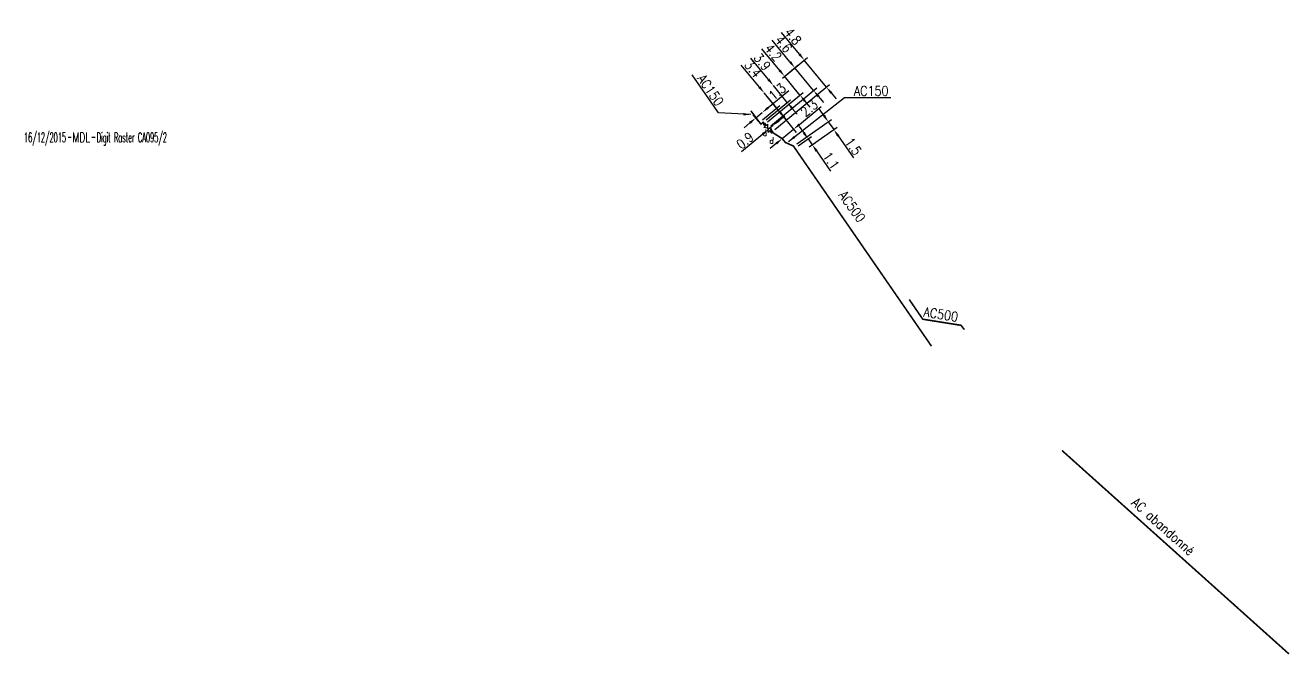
# Model space of a CAD drawing. Header units: millimetres. Extents: x 160000 to 161000, y 121011 to 122002.
# Drawn here: x 160517.4 to 160714.8, y 121903.8 to 122002.1 of the extents above; entities that cross this region are included whole.
import ezdxf
from ezdxf.enums import TextEntityAlignment as Align

# ---------------------------------------------------------------- set-up
doc = ezdxf.new("R2010")
doc.units = ezdxf.units.MM
doc.layers.get('0').update_dxf_attribs({"linetype": 'CONTINUOUS'})
doc.layers.get('Defpoints').update_dxf_attribs({"linetype": 'CONTINUOUS'})
for name, color, linetype in [('L_300', 7, 'CONTINUOUS'), ('L_908', 5, 'CONTINUOUS'), ('L_910', 7, 'CONTINUOUS')]:
    doc.layers.add(name, color=color, linetype=linetype)
doc.styles.add('G_ROMANS', font='ROMANS.SHX', dxfattribs={"width": 0.75})
doc.styles.get("Standard").update_dxf_attribs({"font": 'romans.shx', "width": 0.85})
doc.linetypes.add('BP_HS', pattern='A,2,-1,["G",Standard,S=0.85,R=0,X=-0.27,Y=-0.4],-1', length=4)
doc.dimstyles.get("Standard").update_dxf_attribs({"dimtxt": 1.5, "dimasz": 1.2, "dimexe": 0.625, "dimexo": 0.625, "dimgap": 0.25, "dimtad": 1, "dimdec": 1, "dimzin": 0, "dimdsep": 46, "dimtxsty": 'Standard', "dimcen": -0.5, "dimadec": 0, "dimazin": 0, "dimtfac": 1, "dimtdec": 1, "dimtmove": 0, "dimatfit": 3, "dimfxl": 0, "dimtolj": 1, "dimtzin": 0, "dimarcsym": 0})

# ---------------------------------------------------------------- blocks, each defined once
blk = doc.blocks.new('GIS_MODF')
at = {"color": 0, "linetype": 'Continuous', "flags": 128}
for points in [[(-2.18, -0.01), (-1.68, -0.01)], [(1.52, -0.01), (2.02, -0.01)]]:
    blk.add_lwpolyline(points, dxfattribs=at)
at = {"color": 0, "linetype": 'Continuous', "width": 0.5}
blk.add_attdef('DATE', text='', height=1.5, dxfattribs=at).set_placement((-2.5, -0.8), align=Align.RIGHT)
at = {"color": 0, "linetype": 'Continuous', "width": 1.771291}
blk.add_attdef('USER', text='', height=1.5, dxfattribs=at).set_placement((-1.51, -0.8), (1.28, -0.8), align=Align.FIT)
at = {"color": 0, "linetype": 'Continuous', "width": 0.5}
blk.add_attdef('DESC', (2.29, -0.8), '', height=1.5, dxfattribs=at)
blk = doc.blocks.new('L_300_12')
at = {"color": 0, "linetype": 'Continuous', "const_width": 0.248, "flags": 128}
blk.add_lwpolyline([(-0.13, 0, 1), (0.13, 0, 1)], format="xyb", close=True, dxfattribs=at)
at = {"color": 0, "linetype": 'Continuous', "style": 'G_ROMANS', "width": 0.75}
blk.add_text('P', height=1, dxfattribs=at).set_placement((0, 1.33), align=Align.MIDDLE)
at = {"color": 0, "linetype": 'Continuous', "width": 0.75, "flags": 3}
for tag, p in [('DEF_LEG', (0, -5)), ('DEF_COUP', (0, -7.5)), ('DEF_TYPE', (0, -10))]:
    blk.add_attdef(tag, text='', height=1.2, dxfattribs=at).set_placement(p, align=Align.MIDDLE)
blk = doc.blocks.new('L_300_03')
at = {"color": 0, "linetype": 'Continuous', "flags": 128}
blk.add_lwpolyline([(-0.5, 0.38), (0.5, -0.38), (0.5, 0.38), (-0.5, -0.38), (-0.5, 0.38)], dxfattribs=at)
at = {"color": 0, "linetype": 'Continuous', "width": 0.75}
blk.add_attdef('NUM', text='', height=1, dxfattribs=at).set_placement((0, 1.67), align=Align.MIDDLE_CENTER)
at = {"color": 0, "linetype": 'Continuous', "width": 0.75, "flags": 3}
for tag, p in [('DEF_LEG', (0, -5)), ('DEF_COUP', (0, -7.5)), ('DEF_TYPE', (0, -10))]:
    blk.add_attdef(tag, text='', height=1.2, dxfattribs=at).set_placement(p, align=Align.MIDDLE)
blk = doc.blocks.new('*D3')
at = {"layer": 'Defpoints', "color": 0, "linetype": 'Continuous', "transparency": 16777216}
for p in [(160637.58, 121995.49), (160635.16, 121993.5), (160633.35, 121986.05)]:
    blk.add_point(p, dxfattribs=at)
at = {"layer": 'L_300', "color": 0, "linetype": 'Continuous', "lineweight": -2, "transparency": 16777216}
for p, q in [((160636.82, 121996.42), (160634.05, 121999.8)), ((160635.64, 121993.89), (160638.07, 121995.89)), ((160640.51, 121991.94), (160637.58, 121995.49)), ((160633.83, 121986.45), (160640.99, 121992.34)), ((160641.27, 121991.01), (160642.03, 121990.08))]:
    blk.add_line(p, q, dxfattribs=at)
at = {"layer": 'L_300', "color": 0, "linetype": 'Continuous', "transparency": 16777216}
for points in [[(160636.98, 121996.55), (160636.67, 121996.29), (160637.58, 121995.49)], [(160641.42, 121991.14), (160641.11, 121990.88), (160640.51, 121991.94)]]:
    blk.add_solid(points, dxfattribs=at)
at = {"layer": 'L_300', "color": 0, "linetype": 'Continuous', "transparency": 16777216, "insert": (160635.83, 121999.21), "char_height": 1.5, "attachment_point": 5, "rotation": 309.4203}
blk.add_mtext('\\A1;4.6', dxfattribs=at)
blk = doc.blocks.new('*D4')
at = {"layer": 'Defpoints', "color": 0, "linetype": 'Continuous', "transparency": 16777216}
for p in [(160639.05, 121996.7), (160635.16, 121993.5), (160633.97, 121985.48)]:
    blk.add_point(p, dxfattribs=at)
at = {"layer": 'L_300', "color": 0, "linetype": 'Continuous', "lineweight": -2, "transparency": 16777216}
for p, q in [((160638.29, 121997.62), (160635.51, 122001)), ((160635.64, 121993.89), (160639.53, 121997.09)), ((160642.5, 121992.49), (160639.05, 121996.7)), ((160634.45, 121985.87), (160642.99, 121992.89)), ((160643.26, 121991.57), (160644.03, 121990.64))]:
    blk.add_line(p, q, dxfattribs=at)
at = {"layer": 'L_300', "color": 0, "linetype": 'Continuous', "transparency": 16777216}
for points in [[(160638.44, 121997.75), (160638.13, 121997.5), (160639.05, 121996.7)], [(160643.42, 121991.69), (160643.11, 121991.44), (160642.5, 121992.49)]]:
    blk.add_solid(points, dxfattribs=at)
at = {"layer": 'L_300', "color": 0, "linetype": 'Continuous', "transparency": 16777216, "insert": (160637.29, 122000.41), "char_height": 1.5, "attachment_point": 5, "rotation": 309.4203}
blk.add_mtext('\\A1;4.8', dxfattribs=at)
blk = doc.blocks.new('*D5')
at = {"layer": 'Defpoints', "color": 0, "linetype": 'Continuous', "transparency": 16777216}
for p in [(160635.97, 121994.17), (160635.16, 121993.5), (160632.85, 121986.68)]:
    blk.add_point(p, dxfattribs=at)
at = {"layer": 'L_300', "color": 0, "linetype": 'Continuous', "lineweight": -2, "transparency": 16777216}
for p, q in [((160635.21, 121995.09), (160632.43, 121998.47)), ((160635.64, 121993.89), (160636.45, 121994.56)), ((160638.38, 121991.23), (160635.97, 121994.17)), ((160633.33, 121987.07), (160638.87, 121991.63)), ((160639.14, 121990.3), (160639.91, 121989.37))]:
    blk.add_line(p, q, dxfattribs=at)
at = {"layer": 'L_300', "color": 0, "linetype": 'Continuous', "transparency": 16777216}
for points in [[(160635.36, 121995.22), (160635.05, 121994.97), (160635.97, 121994.17)], [(160639.3, 121990.43), (160638.99, 121990.17), (160638.38, 121991.23)]]:
    blk.add_solid(points, dxfattribs=at)
at = {"layer": 'L_300', "color": 0, "linetype": 'Continuous', "transparency": 16777216, "insert": (160634.21, 121997.88), "char_height": 1.5, "attachment_point": 5, "rotation": 309.4203}
blk.add_mtext('\\A1;4.2', dxfattribs=at)
blk = doc.blocks.new('*D6')
at = {"layer": 'Defpoints', "color": 0, "linetype": 'Continuous', "transparency": 16777216}
for p in [(160634.23, 121992.73), (160634.23, 121992.73), (160632.63, 121986.98)]:
    blk.add_point(p, dxfattribs=at)
at = {"layer": 'L_908', "color": 0, "linetype": 'Continuous', "lineweight": -2, "transparency": 16777216}
for p, q in [((160633.46, 121993.66), (160630.73, 121996.99)), ((160636.4, 121990.08), (160634.23, 121992.73)), ((160633.11, 121987.37), (160636.89, 121990.48)), ((160637.17, 121989.16), (160637.93, 121988.23))]:
    blk.add_line(p, q, dxfattribs=at)
at = {"layer": 'L_908', "color": 0, "linetype": 'Continuous', "transparency": 16777216}
for points in [[(160633.62, 121993.79), (160633.31, 121993.53), (160634.23, 121992.73)], [(160637.32, 121989.28), (160637.01, 121989.03), (160636.4, 121990.08)]]:
    blk.add_solid(points, dxfattribs=at)
at = {"layer": 'L_908', "color": 0, "linetype": 'Continuous', "transparency": 16777216, "insert": (160632.49, 121996.42), "char_height": 1.5, "attachment_point": 5, "rotation": 309.4203}
blk.add_mtext('\\A1;3.9', dxfattribs=at)
blk = doc.blocks.new('*D7')
at = {"layer": 'Defpoints', "color": 0, "linetype": 'Continuous', "transparency": 16777216}
for p in [(160632.48, 121988.5), (160632.48, 121988.5), (160632.29, 121986.7)]:
    blk.add_point(p, dxfattribs=at)
at = {"layer": 'L_908', "color": 0, "linetype": 'Continuous', "lineweight": -2, "transparency": 16777216}
for p, q in [((160633.4, 121989.27), (160636.62, 121991.95)), ((160631.89, 121987.18), (160631.08, 121988.14)), ((160631.48, 121987.66), (160632.48, 121988.5)), ((160630.56, 121986.9), (160629.64, 121986.13))]:
    blk.add_line(p, q, dxfattribs=at)
at = {"layer": 'L_908', "color": 0, "linetype": 'Continuous', "transparency": 16777216}
for points in [[(160633.28, 121989.42), (160633.53, 121989.11), (160632.48, 121988.5)], [(160630.43, 121987.05), (160630.69, 121986.74), (160631.48, 121987.66)]]:
    blk.add_solid(points, dxfattribs=at)
at = {"layer": 'L_908', "color": 0, "linetype": 'Continuous', "transparency": 16777216, "insert": (160634.83, 121991.76), "char_height": 1.5, "attachment_point": 5, "rotation": 39.823}
blk.add_mtext('\\A1;1.3', dxfattribs=at)
blk = doc.blocks.new('*D8')
at = {"layer": 'Defpoints', "color": 0, "linetype": 'Continuous', "transparency": 16777216}
for p in [(160632.8, 121991.56), (160632.8, 121991.56), (160632.06, 121986.97)]:
    blk.add_point(p, dxfattribs=at)
at = {"layer": 'L_908', "color": 0, "linetype": 'Continuous', "lineweight": -2, "transparency": 16777216}
for p, q in [((160632.04, 121992.49), (160629.22, 121995.91)), ((160634.75, 121989.18), (160632.8, 121991.56)), ((160632.54, 121987.37), (160635.23, 121989.58)), ((160635.51, 121988.26), (160636.27, 121987.33))]:
    blk.add_line(p, q, dxfattribs=at)
at = {"layer": 'L_908', "color": 0, "linetype": 'Continuous', "transparency": 16777216}
for points in [[(160632.19, 121992.61), (160631.88, 121992.36), (160632.8, 121991.56)], [(160635.67, 121988.38), (160635.36, 121988.13), (160634.75, 121989.18)]]:
    blk.add_solid(points, dxfattribs=at)
at = {"layer": 'L_908', "color": 0, "linetype": 'Continuous', "transparency": 16777216, "insert": (160631.02, 121995.3), "char_height": 1.5, "attachment_point": 5, "rotation": 309.4203}
blk.add_mtext('\\A1;3.4', dxfattribs=at)
blk = doc.blocks.new('*D9')
at = {"layer": 'Defpoints', "color": 0, "linetype": 'Continuous', "transparency": 16777216}
for p in [(160637.59, 121982.93), (160639.29, 121982.78), (160640.29, 121983.48)]:
    blk.add_point(p, dxfattribs=at)
at = {"layer": 'L_908', "color": 0, "linetype": 'Continuous', "lineweight": -2, "transparency": 16777216}
for p, q in [((160638.97, 121985.37), (160638.29, 121986.35)), ((160638.1, 121983.29), (160640.17, 121984.74)), ((160639.66, 121984.38), (160640.29, 121983.48)), ((160639.8, 121983.14), (160640.8, 121983.84)), ((160640.98, 121982.5), (160643.17, 121979.36))]:
    blk.add_line(p, q, dxfattribs=at)
at = {"layer": 'L_908', "color": 0, "linetype": 'Continuous', "transparency": 16777216}
for points in [[(160639.14, 121985.48), (160638.81, 121985.25), (160639.66, 121984.38)], [(160641.14, 121982.61), (160640.81, 121982.38), (160640.29, 121983.48)]]:
    blk.add_solid(points, dxfattribs=at)
at = {"layer": 'L_908', "color": 0, "linetype": 'Continuous', "transparency": 16777216, "insert": (160643.24, 121981.01), "char_height": 1.5, "attachment_point": 5, "rotation": 304.9476}
blk.add_mtext('\\A1;1.1', dxfattribs=at)
blk = doc.blocks.new('*D10')
at = {"layer": 'Defpoints', "color": 0, "linetype": 'Continuous', "transparency": 16777216}
for p in [(160643.66, 121985.84), (160637.36, 121983.27), (160639.29, 121982.78)]:
    blk.add_point(p, dxfattribs=at)
at = {"layer": 'L_908', "color": 0, "linetype": 'Continuous', "lineweight": -2, "transparency": 16777216}
for p, q in [((160642.11, 121988.05), (160641.43, 121989.03)), ((160637.88, 121983.63), (160643.31, 121987.43)), ((160639.8, 121983.14), (160644.17, 121986.2)), ((160642.8, 121987.07), (160643.66, 121985.84)), ((160644.35, 121984.85), (160646.75, 121981.42))]:
    blk.add_line(p, q, dxfattribs=at)
at = {"layer": 'L_908', "color": 0, "linetype": 'Continuous', "transparency": 16777216}
for points in [[(160642.28, 121988.17), (160641.95, 121987.94), (160642.8, 121987.07)], [(160644.51, 121984.97), (160644.18, 121984.74), (160643.66, 121985.84)]]:
    blk.add_solid(points, dxfattribs=at)
at = {"layer": 'L_908', "color": 0, "linetype": 'Continuous', "transparency": 16777216, "insert": (160646.71, 121983.22), "char_height": 1.5, "attachment_point": 5, "rotation": 304.9476}
blk.add_mtext('\\A1;1.5', dxfattribs=at)
blk = doc.blocks.new('*D11')
at = {"layer": 'Defpoints', "color": 0, "linetype": 'Continuous', "transparency": 16777216}
for p in [(160632.75, 121991.52), (160635.6, 121984.43), (160637.38, 121985.89)]:
    blk.add_point(p, dxfattribs=at)
at = {"layer": 'L_908', "color": 0, "linetype": 'Continuous', "lineweight": -2, "transparency": 16777216}
for p, q in [((160633.15, 121991.04), (160637.78, 121985.41)), ((160638.31, 121986.65), (160641.68, 121989.43)), ((160635.6, 121984.43), (160637.38, 121985.89)), ((160634.68, 121983.67), (160633.75, 121982.91))]:
    blk.add_line(p, q, dxfattribs=at)
at = {"layer": 'L_908', "color": 0, "linetype": 'Continuous', "transparency": 16777216}
for points in [[(160638.18, 121986.81), (160638.43, 121986.5), (160637.38, 121985.89)], [(160634.55, 121983.82), (160634.8, 121983.51), (160635.6, 121984.43)]]:
    blk.add_solid(points, dxfattribs=at)
at = {"layer": 'L_908', "color": 0, "linetype": 'Continuous', "transparency": 16777216, "insert": (160639.82, 121989.19), "char_height": 1.5, "attachment_point": 5, "rotation": 39.4203}
blk.add_mtext('\\A1;2.3', dxfattribs=at)
blk = doc.blocks.new('*D12')
at = {"layer": 'Defpoints', "color": 0, "linetype": 'Continuous', "transparency": 16777216}
for p in [(160634.14, 121986.5), (160634.17, 121986.47), (160633.35, 121986.05)]:
    blk.add_point(p, dxfattribs=at)
at = {"layer": 'L_300', "color": 0, "linetype": 'Continuous', "lineweight": -2, "transparency": 16777216}
for p, q in [((160634.17, 121986.47), (160633.48, 121985.9)), ((160635.09, 121987.24), (160636.01, 121988.01)), ((160632.56, 121985.13), (160629.25, 121982.37)), ((160633.75, 121985.57), (160633.88, 121985.42)), ((160634.54, 121986.02), (160634.57, 121985.99))]:
    blk.add_line(p, q, dxfattribs=at)
at = {"layer": 'L_300', "color": 0, "linetype": 'Continuous', "transparency": 16777216}
for points in [[(160634.96, 121987.4), (160635.22, 121987.09), (160634.17, 121986.47)], [(160632.43, 121985.28), (160632.68, 121984.98), (160633.48, 121985.9)]]:
    blk.add_solid(points, dxfattribs=at)
at = {"layer": 'L_300', "color": 0, "linetype": 'Continuous', "transparency": 16777216, "insert": (160629.8, 121984.13), "char_height": 1.5, "attachment_point": 5, "rotation": 39.823}
blk.add_mtext('\\A1;0.9', dxfattribs=at)

msp = doc.modelspace()

# ---------------------------------------------------------------- linework, layer by layer
at = {"layer": 'L_908', "linetype": 'BP_HS', "ltscale": 0.5, "const_width": 0.25, "flags": 128}
for points in [[(160630.71, 121988.77), (160632.06, 121986.97)], [(160632.06, 121986.97), (160632.29, 121986.7), (160632.29, 121986.7), (160632.63, 121986.98), (160632.85, 121986.68), (160633.03, 121986.44)], [(160633.67, 121985.67), (160633.97, 121985.48), (160635.6, 121984.43), (160636.11, 121983.83), (160637.36, 121983.27), (160637.59, 121982.93)], [(160637.59, 121982.93), (160658.91, 121952.02)]]:
    msp.add_lwpolyline(points, dxfattribs=at)
at = {"layer": 'L_908', "linetype": 'BP_HS', "ltscale": 0.5, "const_width": 0.25}
for points in [[(160655.44, 121959.31), (160657.55, 121956.23), (160663.52, 121955.28), (160664.05, 121954.6)], [(160714.72, 121903.96), (160679.29, 121935.73)]]:
    msp.add_lwpolyline(points, dxfattribs=at)

# ---------------------------------------------------------------- block references
at = {"layer": 'L_908', "color": 7}
for p, rotation in [((160632.85, 121986.68), 180.9407554820876), ((160633.97, 121985.48), 179.5057935009637)]:
    msp.add_blockref('L_300_12', p, dxfattribs=dict(at, rotation=rotation))
at = {"layer": 'L_908', "color": 0, "rotation": 309.6713883963114}
msp.add_blockref('L_300_03', (160633.35, 121986.05), dxfattribs=at)
at = {"layer": 'L_910', "ltscale": 0.5}
ref = msp.add_blockref('GIS_MODF', (160526.29, 121984.67), dxfattribs=at)
ref.add_attrib('DATE', '16/12/2015', dxfattribs={"layer": '0', "color": 0, "linetype": 'Continuous', "height": 1.5, "width": 0.5}).set_placement((160523.79, 121983.87), align=Align.RIGHT)
ref.add_attrib('USER', 'MDL', dxfattribs={"layer": '0', "color": 0, "linetype": 'Continuous', "height": 1.5, "width": 0.638826}).set_placement((160524.78, 121983.87), (160527.57, 121983.87), align=Align.FIT)
ref.add_attrib('DESC', 'Digit Raster CA095/2', (160528.58, 121983.87), dxfattribs={"layer": '0', "color": 0, "linetype": 'Continuous', "height": 1.5, "width": 0.5})

# ---------------------------------------------------------------- texts
at = {"layer": 'L_908', "linetype": 'Continuous', "width": 0.85}
for s, rotation, p in [('AC500', 305.6911, (160644.33, 121975.59)), ('AC abandonné', 318.2109, (160690.01, 121927.39))]:
    msp.add_text(s, height=1.5, rotation=rotation, dxfattribs=at).set_placement(p)
at = {"layer": 'L_908', "linetype": 'Continuous', "char_height": 1.5}
for s, insert, attachment_point, rotation in [('\\A1;AC150', (160625.33, 121989.36), 9, 304.6099), ('AC500', (160657.59, 121956.68), 7, 350.8412)]:
    msp.add_mtext(s, dxfattribs=dict(at, insert=insert, attachment_point=attachment_point, rotation=rotation))
at = {"layer": 'L_908', "linetype": 'Continuous', "insert": (160646.8, 121991.13), "char_height": 1.5, "attachment_point": 7}
msp.add_mtext('\\A1;AC150', dxfattribs=at)

# ---------------------------------------------------------------- dimensions: what is measured, and where the dimension line sits
at = {"layer": 'L_300', "linetype": 'Continuous'}
for base, p1, text, picture, middle in [((160639.05, 121996.7), (160633.97, 121985.48), '4.8', '*D4', (160636.52, 121999.78)), ((160635.97, 121994.17), (160632.85, 121986.68), '4.2', '*D5', (160633.44, 121997.24))]:
    dim = msp.add_linear_dim(base=base, p1=p1, p2=(160635.16, 121993.5), angle=309.4203, text=text, dimstyle='Standard', override={"dimatfit": 0}, dxfattribs=at)
    dim.commit()
    dim.dimension.update_dxf_attribs({"geometry": picture, "text_midpoint": middle, "dimtype": 160})
for base, p2, angle, picture, middle in [((160637.58, 121995.49), (160635.16, 121993.5), 309.4203, '*D3', (160635.05, 121998.57)), ((160634.17, 121986.47), (160634.14, 121986.5), 219.823, '*D12', (160630.44, 121983.37))]:
    dim = msp.add_linear_dim(base=base, p1=(160633.35, 121986.05), p2=p2, angle=angle, dimstyle='Standard', override={"dimatfit": 0}, dxfattribs=at)
    dim.commit()
    dim.dimension.update_dxf_attribs({"geometry": picture, "text_midpoint": middle, "dimtype": 160})
at = {"layer": 'L_908', "linetype": 'Continuous'}
for base, p1, p2, angle, text, picture, middle in [((160634.23, 121992.73), (160632.63, 121986.98), (160634.23, 121992.73), 309.4203, '3.9', '*D6', (160631.71, 121995.79)), ((160632.8, 121991.56), (160632.06, 121986.97), (160632.8, 121991.56), 309.4203, '3.4', '*D8', (160630.25, 121994.66)), ((160637.38, 121985.89), (160635.6, 121984.43), (160632.75, 121991.52), 219.4203, '2.3', '*D11', (160640.46, 121988.42))]:
    dim = msp.add_linear_dim(base=base, p1=p1, p2=p2, angle=angle, text=text, dimstyle='Standard', override={"dimatfit": 0}, dxfattribs=at)
    dim.commit()
    dim.dimension.update_dxf_attribs({"geometry": picture, "text_midpoint": middle, "dimtype": 160})
for base, p1, p2, angle, picture, middle in [((160632.48, 121988.5), (160632.29, 121986.7), (160632.48, 121988.5), 219.823, '*D7', (160635.47, 121990.99)), ((160643.66, 121985.84), (160637.36, 121983.27), (160639.29, 121982.78), 124.9476, '*D10', (160645.89, 121982.65)), ((160640.29, 121983.48), (160637.59, 121982.93), (160639.29, 121982.78), 124.9476, '*D9', (160642.42, 121980.44))]:
    dim = msp.add_linear_dim(base=base, p1=p1, p2=p2, angle=angle, dimstyle='Standard', override={"dimatfit": 0}, dxfattribs=at)
    dim.commit()
    dim.dimension.update_dxf_attribs({"geometry": picture, "text_midpoint": middle, "dimtype": 160})

# ---------------------------------------------------------------- leaders
at = {"layer": 'L_908', "linetype": 'Continuous', "annotation_type": 0, "has_hookline": 1, "hookline_direction": 1, "text_width": 5.77, "horizontal_direction": (0.567986, -0.823038, 0)}
msp.add_leader([(160630.72, 121988.18), (160625.65, 121988.46), (160624.97, 121989.45)], dimstyle='Standard', dxfattribs=at)
at = {"layer": 'L_908', "linetype": 'Continuous', "annotation_type": 0, "has_hookline": 1, "hookline_direction": 0, "text_width": 5.77}
msp.add_leader([(160636.6, 121983.96), (160645.35, 121990.88), (160646.55, 121990.88)], dimstyle='Standard', dxfattribs=at)

doc.saveas('drawing.dxf')
